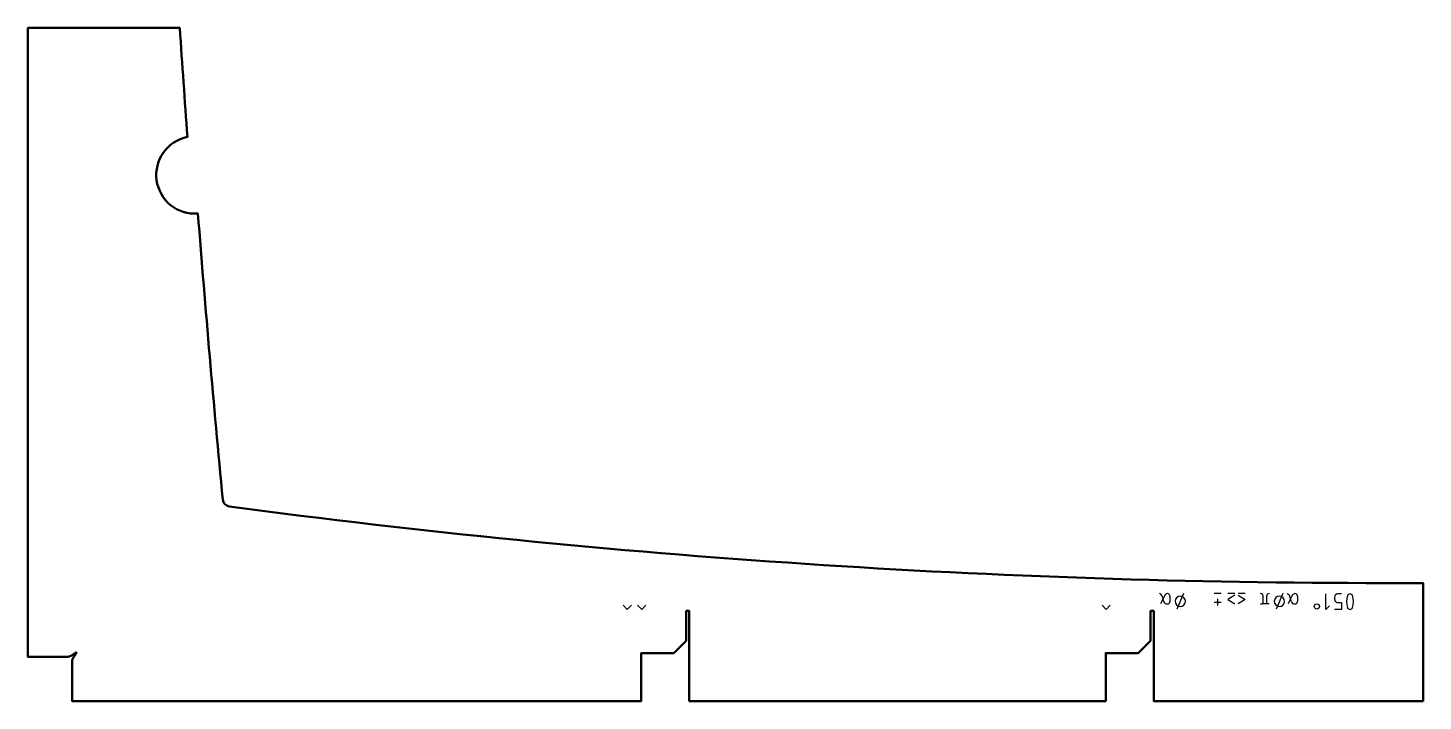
# Model space of a CAD drawing. Header units: millimetres. Extents: x 23 to 924, y 46 to 481.
import ezdxf

# ---------------------------------------------------------------- set-up
doc = ezdxf.new("R2010")
doc.units = ezdxf.units.MM
doc.layers.add('IV_MARK_SURFACE', color=2, linetype='Continuous', lineweight=25)
doc.layers.add('IV_OUTER_PROFILE', color=7, linetype='Continuous', lineweight=50)

msp = doc.modelspace()

# ---------------------------------------------------------------- linework, layer by layer
at = {"layer": 'IV_MARK_SURFACE'}
for p, q in [((756.08, 112.1), (754.42, 108.77)), ((756.08, 112.1), (755.53, 113.76)), ((757.19, 114.31), (756.08, 112.1)), ((756.64, 110.43), (756.08, 112.1)), ((760.52, 113.76), (760.52, 110.43)), ((768.52, 113.47), (765.82, 107.39)), ((769.39, 115.42), (768.52, 113.47)), ((793.6, 115.42), (789.16, 115.42)), ((789.16, 109.88), (791.38, 109.88)), ((791.38, 109.88), (791.38, 112.1)), ((791.38, 109.88), (793.6, 109.88)), ((791.38, 107.66), (791.38, 109.88)), ((802.43, 115.42), (798, 115.42)), ((802.43, 114.31), (798, 111.54)), ((798, 111.54), (802.43, 108.77)), ((809.08, 115.42), (804.65, 115.42)), ((804.65, 114.31), (809.08, 111.54)), ((809.08, 111.54), (804.65, 108.77)), ((820.72, 108.77), (819.61, 108.77)), ((820.72, 108.77), (820.72, 113.76)), ((822.94, 108.77), (820.72, 108.77)), ((822.94, 113.76), (822.94, 108.77)), ((824.6, 108.77), (822.94, 108.77)), ((832.61, 113.47), (829.9, 107.39)), ((833.47, 115.42), (832.61, 113.47)), ((838.46, 112.1), (836.8, 108.77)), ((838.46, 112.1), (837.91, 113.76)), ((839.57, 114.31), (838.46, 112.1)), ((839.02, 110.43), (838.46, 112.1)), ((842.9, 113.76), (842.9, 110.43)), ((861.32, 105.24), (861.32, 115.22)), ((866.86, 113.01), (866.86, 111.9)), ((871.3, 115.22), (868.53, 115.22)), ((868.53, 109.68), (871.3, 109.68)), ((871.3, 109.68), (871.3, 105.24)), ((409.99, 105.23), (407.32, 107.9)), ((412.66, 107.9), (409.99, 105.23)), ((419.32, 105.23), (416.66, 107.9)), ((421.99, 107.9), (419.32, 105.23)), ((719.32, 105.23), (716.66, 107.9)), ((721.99, 107.9), (719.32, 105.23)), ((765.82, 107.39), (764.95, 105.44)), ((829.9, 107.39), (829.04, 105.44)), ((863.54, 107.46), (861.32, 105.24)), ((871.3, 105.24), (866.86, 105.24))]:
    msp.add_line(p, q, dxfattribs=at)
msp.add_circle((855.44, 107.11), 1.66, dxfattribs=at)
for centre, radius, start, end in [((752.67, 112.56), 3.1, 22.72738, 67.27262), ((758.43, 110.51), 1.79, 182.55417, 283.70604), ((759.38, 112.84), 2.64, 101.41745, 145.96269), ((758.86, 113.76), 1.66, 0, 90), ((758.86, 110.43), 1.66, 270, 0), ((767.17, 110.43), 3.33, 66.03751, 246.03751), ((767.17, 110.43), 3.33, 246.03751, 66.03751), ((819.06, 113.76), 1.66, 0, 90), ((819.61, 108.21), 0.554, 90, 180), ((824.6, 113.76), 1.66, 90, 180), ((831.25, 110.43), 3.33, 66.03751, 246.03751), ((831.25, 110.43), 3.33, 246.03751, 66.03751), ((835.05, 112.56), 3.1, 22.72738, 67.27262), ((840.81, 110.51), 1.79, 182.55417, 283.70604), ((841.76, 112.84), 2.64, 101.41745, 145.96269), ((841.23, 113.76), 1.66, 0, 90), ((841.23, 110.43), 1.66, 270, 360), ((869.24, 112.96), 2.37, 107.34635, 178.91386), ((869.24, 111.94), 2.37, 181.08614, 252.65365), ((888.6, 110.23), 13.97, 163.86614, 196.13386), ((876.84, 113.41), 1.81, 23.03732, 156.96268), ((865.09, 110.23), 13.97, 343.86614, 16.13386), ((876.84, 107.04), 1.8, 202.4119, 337.5881)]:
    msp.add_arc(centre, radius, start, end, dxfattribs=at)
at = {"layer": 'IV_OUTER_PROFILE', "flags": 128}
msp.add_lwpolyline([(748.05, 84.98), (740.05, 76.98), (719.05, 76.98), (719.05, 46.03), (450.05, 46.03), (450.05, 104.23), (448.05, 104.23), (448.05, 84.98), (440.05, 76.98), (419.05, 76.98), (419.05, 46.03), (51.4, 46.03), (51.4, 71.28), (51.42, 71.64), (51.46, 71.99), (51.52, 72.35), (51.62, 72.71), (51.73, 73.06), (51.87, 73.42), (52.21, 74.13), (52.62, 74.84), (53.1, 75.56), (53.61, 76.27), (54.15, 76.98, 0.871537), (53.8, 77.34), (53.08, 76.8), (52.37, 76.28), (51.66, 75.81), (50.95, 75.4), (50.23, 75.06), (49.88, 74.92), (49.52, 74.8), (49.16, 74.71), (48.81, 74.64), (48.45, 74.6), (48.1, 74.59), (22.85, 74.59), (22.85, 480.65), (120.95, 480.65, 0.001597), (125.91, 410.25, 0.942647), (132.68, 360.8, 0.004197), (148.69, 175.99, 0.349104), (152.79, 171.73, 0.033129), (899.05, 122.23), (924.05, 122.23), (924.05, 46.03), (750.05, 46.03), (750.05, 104.23), (748.05, 104.23)], format="xyb", close=True, dxfattribs=at)

doc.saveas('drawing.dxf')
